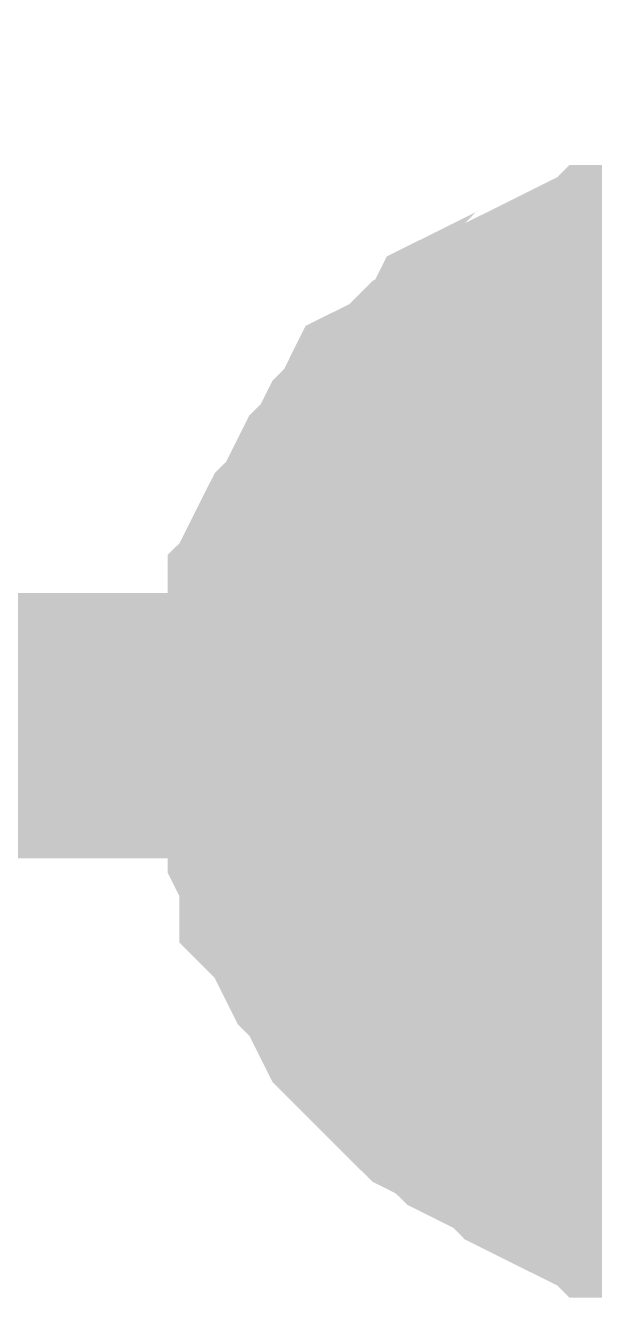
# Model space of a CAD drawing. Header units: inches. Extents: x 0 to 841, y 0 to 594.
# Drawn here: x 221.699 to 222.341, y 564.336 to 565.786 of the extents above; entities that cross this region are included whole.
import ezdxf

# ---------------------------------------------------------------- set-up
doc = ezdxf.new("R2010")
doc.units = ezdxf.units.IN
doc.layers.add('Sheet', color=255, linetype='Continuous')

msp = doc.modelspace()

# ---------------------------------------------------------------- linework, layer by layer
at = {"layer": 'Sheet'}
for points in [[(235.0091, 564.9951, 0.2997, 0.2997, 0), (222.5054, 564.9951, 0.2997, 0.2997, 0), (210.0018, 564.9951, 0.2997, 0.2997, 0), (197.5111, 564.9951, 0.2997, 0.2997, 0), (197.5111, 569.986, 0.2997, 0.2997, 0)], [(221.9959, 564.9951, 0.2997, 0.2997, 0), (221.9959, 565.0212, 0.2997, 0.2997, 0), (221.9959, 565.0473, 0.2997, 0.2997, 0), (221.9959, 565.0735, 0.2997, 0.2997, 0), (222.0089, 565.0996, 0.2997, 0.2997, 0), (222.0089, 565.1257, 0.2997, 0.2997, 0), (222.022, 565.1388, 0.2997, 0.2997, 0), (222.022, 565.1649, 0.2997, 0.2997, 0), (222.0351, 565.1911, 0.2997, 0.2997, 0), (222.0481, 565.2041, 0.2997, 0.2997, 0), (222.0612, 565.2302, 0.2997, 0.2997, 0), (222.0743, 565.2564, 0.2997, 0.2997, 0), (222.0873, 565.2694, 0.2997, 0.2997, 0), (222.1004, 565.2956, 0.2997, 0.2997, 0), (222.1135, 565.3086, 0.2997, 0.2997, 0), (222.1265, 565.3348, 0.2997, 0.2997, 0), (222.1527, 565.3478, 0.2997, 0.2997, 0), (222.1657, 565.3609, 0.2997, 0.2997, 0), (222.1788, 565.374, 0.2997, 0.2997, 0), (222.2049, 565.387, 0.2997, 0.2997, 0), (222.218, 565.4132, 0.2997, 0.2997, 0), (222.2441, 565.4262, 0.2997, 0.2997, 0), (222.2703, 565.4262, 0.2997, 0.2997, 0), (222.2833, 565.4393, 0.2997, 0.2997, 0), (222.3095, 565.4524, 0.2997, 0.2997, 0), (222.3356, 565.4654, 0.2997, 0.2997, 0), (222.3617, 565.4654, 0.2997, 0.2997, 0), (222.3748, 565.4785, 0.2997, 0.2997, 0), (222.4009, 565.4785, 0.2997, 0.2997, 0), (222.427, 565.4916, 0.2997, 0.2997, 0), (222.4532, 565.4916, 0.2997, 0.2997, 0), (222.4793, 565.4916, 0.2997, 0.2997, 0), (222.5054, 565.4916, 0.2997, 0.2997, 0)], [(221.9959, 564.9951, 0.2997, 0.2997, 0), (221.9959, 565.0212, 0.2997, 0.2997, 0), (221.9959, 565.0473, 0.2997, 0.2997, 0), (221.9959, 565.0735, 0.2997, 0.2997, 0), (222.0089, 565.0996, 0.2997, 0.2997, 0), (222.0089, 565.1257, 0.2997, 0.2997, 0), (222.022, 565.1388, 0.2997, 0.2997, 0), (222.022, 565.1649, 0.2997, 0.2997, 0), (222.0351, 565.1911, 0.2997, 0.2997, 0), (222.0481, 565.2041, 0.2997, 0.2997, 0), (222.0612, 565.2302, 0.2997, 0.2997, 0), (222.0743, 565.2564, 0.2997, 0.2997, 0), (222.0873, 565.2694, 0.2997, 0.2997, 0), (222.1004, 565.2956, 0.2997, 0.2997, 0), (222.1135, 565.3086, 0.2997, 0.2997, 0), (222.1265, 565.3348, 0.2997, 0.2997, 0), (222.1527, 565.3478, 0.2997, 0.2997, 0), (222.1657, 565.3609, 0.2997, 0.2997, 0), (222.1788, 565.374, 0.2997, 0.2997, 0), (222.2049, 565.387, 0.2997, 0.2997, 0), (222.218, 565.4132, 0.2997, 0.2997, 0), (222.2441, 565.4262, 0.2997, 0.2997, 0), (222.2703, 565.4262, 0.2997, 0.2997, 0), (222.2833, 565.4393, 0.2997, 0.2997, 0), (222.3095, 565.4524, 0.2997, 0.2997, 0), (222.3356, 565.4654, 0.2997, 0.2997, 0), (222.3617, 565.4654, 0.2997, 0.2997, 0), (222.3748, 565.4785, 0.2997, 0.2997, 0), (222.4009, 565.4785, 0.2997, 0.2997, 0), (222.427, 565.4916, 0.2997, 0.2997, 0), (222.4532, 565.4916, 0.2997, 0.2997, 0), (222.4793, 565.4916, 0.2997, 0.2997, 0), (222.5054, 565.4916, 0.2997, 0.2997, 0)], [(221.9959, 564.9951, 0.2997, 0.2997, 0), (221.9959, 565.0212, 0.2997, 0.2997, 0), (221.9959, 565.0473, 0.2997, 0.2997, 0), (221.9959, 565.0735, 0.2997, 0.2997, 0), (222.0089, 565.0996, 0.2997, 0.2997, 0), (222.0089, 565.1257, 0.2997, 0.2997, 0), (222.022, 565.1388, 0.2997, 0.2997, 0), (222.022, 565.1649, 0.2997, 0.2997, 0), (222.0351, 565.1911, 0.2997, 0.2997, 0), (222.0481, 565.2041, 0.2997, 0.2997, 0), (222.0612, 565.2302, 0.2997, 0.2997, 0), (222.0743, 565.2564, 0.2997, 0.2997, 0), (222.0873, 565.2694, 0.2997, 0.2997, 0), (222.1004, 565.2956, 0.2997, 0.2997, 0), (222.1135, 565.3086, 0.2997, 0.2997, 0), (222.1265, 565.3348, 0.2997, 0.2997, 0), (222.1527, 565.3478, 0.2997, 0.2997, 0), (222.1657, 565.3609, 0.2997, 0.2997, 0), (222.1788, 565.374, 0.2997, 0.2997, 0), (222.2049, 565.387, 0.2997, 0.2997, 0), (222.218, 565.4132, 0.2997, 0.2997, 0), (222.2441, 565.4262, 0.2997, 0.2997, 0), (222.2703, 565.4262, 0.2997, 0.2997, 0), (222.2833, 565.4393, 0.2997, 0.2997, 0), (222.3095, 565.4524, 0.2997, 0.2997, 0), (222.3356, 565.4654, 0.2997, 0.2997, 0), (222.3617, 565.4654, 0.2997, 0.2997, 0), (222.3748, 565.4785, 0.2997, 0.2997, 0), (222.4009, 565.4785, 0.2997, 0.2997, 0), (222.427, 565.4916, 0.2997, 0.2997, 0), (222.4532, 565.4916, 0.2997, 0.2997, 0), (222.4793, 565.4916, 0.2997, 0.2997, 0), (222.5054, 565.4916, 0.2997, 0.2997, 0)], [(221.9959, 564.9951, 0.2997, 0.2997, 0), (221.9959, 565.0212, 0.2997, 0.2997, 0), (221.9959, 565.0473, 0.2997, 0.2997, 0), (221.9959, 565.0735, 0.2997, 0.2997, 0), (222.0089, 565.0996, 0.2997, 0.2997, 0), (222.0089, 565.1257, 0.2997, 0.2997, 0), (222.022, 565.1388, 0.2997, 0.2997, 0), (222.022, 565.1649, 0.2997, 0.2997, 0), (222.0351, 565.1911, 0.2997, 0.2997, 0), (222.0481, 565.2041, 0.2997, 0.2997, 0), (222.0612, 565.2302, 0.2997, 0.2997, 0), (222.0743, 565.2564, 0.2997, 0.2997, 0), (222.0873, 565.2694, 0.2997, 0.2997, 0), (222.1004, 565.2956, 0.2997, 0.2997, 0), (222.1135, 565.3086, 0.2997, 0.2997, 0), (222.1265, 565.3348, 0.2997, 0.2997, 0), (222.1527, 565.3478, 0.2997, 0.2997, 0), (222.1657, 565.3609, 0.2997, 0.2997, 0), (222.1788, 565.374, 0.2997, 0.2997, 0), (222.2049, 565.387, 0.2997, 0.2997, 0), (222.218, 565.4132, 0.2997, 0.2997, 0), (222.2441, 565.4262, 0.2997, 0.2997, 0), (222.2703, 565.4262, 0.2997, 0.2997, 0), (222.2833, 565.4393, 0.2997, 0.2997, 0), (222.3095, 565.4524, 0.2997, 0.2997, 0), (222.3356, 565.4654, 0.2997, 0.2997, 0), (222.3617, 565.4654, 0.2997, 0.2997, 0), (222.3748, 565.4785, 0.2997, 0.2997, 0), (222.4009, 565.4785, 0.2997, 0.2997, 0), (222.427, 565.4916, 0.2997, 0.2997, 0), (222.4532, 565.4916, 0.2997, 0.2997, 0), (222.4793, 565.4916, 0.2997, 0.2997, 0), (222.5054, 565.4916, 0.2997, 0.2997, 0)], [(221.9959, 564.9951, 0.2997, 0.2997, 0), (221.9959, 565.0212, 0.2997, 0.2997, 0), (221.9959, 565.0473, 0.2997, 0.2997, 0), (221.9959, 565.0735, 0.2997, 0.2997, 0), (222.0089, 565.0996, 0.2997, 0.2997, 0), (222.0089, 565.1257, 0.2997, 0.2997, 0), (222.022, 565.1388, 0.2997, 0.2997, 0), (222.022, 565.1649, 0.2997, 0.2997, 0), (222.0351, 565.1911, 0.2997, 0.2997, 0), (222.0481, 565.2041, 0.2997, 0.2997, 0), (222.0612, 565.2302, 0.2997, 0.2997, 0), (222.0743, 565.2564, 0.2997, 0.2997, 0), (222.0873, 565.2694, 0.2997, 0.2997, 0), (222.1004, 565.2956, 0.2997, 0.2997, 0), (222.1135, 565.3086, 0.2997, 0.2997, 0), (222.1265, 565.3348, 0.2997, 0.2997, 0), (222.1527, 565.3478, 0.2997, 0.2997, 0), (222.1657, 565.3609, 0.2997, 0.2997, 0), (222.1788, 565.374, 0.2997, 0.2997, 0), (222.2049, 565.387, 0.2997, 0.2997, 0), (222.218, 565.4132, 0.2997, 0.2997, 0), (222.2441, 565.4262, 0.2997, 0.2997, 0), (222.2703, 565.4262, 0.2997, 0.2997, 0), (222.2833, 565.4393, 0.2997, 0.2997, 0), (222.3095, 565.4524, 0.2997, 0.2997, 0), (222.3356, 565.4654, 0.2997, 0.2997, 0), (222.3617, 565.4654, 0.2997, 0.2997, 0), (222.3748, 565.4785, 0.2997, 0.2997, 0), (222.4009, 565.4785, 0.2997, 0.2997, 0), (222.427, 565.4916, 0.2997, 0.2997, 0), (222.4532, 565.4916, 0.2997, 0.2997, 0), (222.4793, 565.4916, 0.2997, 0.2997, 0), (222.5054, 565.4916, 0.2997, 0.2997, 0)], [(221.9959, 564.9951, 0.0991, 0.0991, 0), (221.9959, 565.0212, 0.0991, 0.0991, 0), (221.9959, 565.0473, 0.0991, 0.0991, 0), (221.9959, 565.0735, 0.0991, 0.0991, 0), (222.0089, 565.0996, 0.0991, 0.0991, 0), (222.0089, 565.1257, 0.0991, 0.0991, 0), (222.022, 565.1388, 0.0991, 0.0991, 0), (222.022, 565.1649, 0.0991, 0.0991, 0), (222.0351, 565.1911, 0.0991, 0.0991, 0), (222.0481, 565.2041, 0.0991, 0.0991, 0), (222.0612, 565.2302, 0.0991, 0.0991, 0), (222.0743, 565.2564, 0.0991, 0.0991, 0), (222.0873, 565.2694, 0.0991, 0.0991, 0), (222.1004, 565.2956, 0.0991, 0.0991, 0), (222.1135, 565.3086, 0.0991, 0.0991, 0), (222.1265, 565.3348, 0.0991, 0.0991, 0), (222.1527, 565.3478, 0.0991, 0.0991, 0), (222.1657, 565.3609, 0.0991, 0.0991, 0), (222.1788, 565.374, 0.0991, 0.0991, 0), (222.2049, 565.387, 0.0991, 0.0991, 0), (222.218, 565.4132, 0.0991, 0.0991, 0), (222.2441, 565.4262, 0.0991, 0.0991, 0), (222.2703, 565.4262, 0.0991, 0.0991, 0), (222.2833, 565.4393, 0.0991, 0.0991, 0), (222.3095, 565.4524, 0.0991, 0.0991, 0), (222.3356, 565.4654, 0.0991, 0.0991, 0), (222.3617, 565.4654, 0.0991, 0.0991, 0), (222.3748, 565.4785, 0.0991, 0.0991, 0), (222.4009, 565.4785, 0.0991, 0.0991, 0)], [(221.9959, 564.9951, 0.0991, 0.0991, 0), (221.9959, 565.0212, 0.0991, 0.0991, 0), (221.9959, 565.0473, 0.0991, 0.0991, 0), (221.9959, 565.0735, 0.0991, 0.0991, 0), (222.0089, 565.0996, 0.0991, 0.0991, 0), (222.0089, 565.1257, 0.0991, 0.0991, 0), (222.022, 565.1388, 0.0991, 0.0991, 0), (222.022, 565.1649, 0.0991, 0.0991, 0), (222.0351, 565.1911, 0.0991, 0.0991, 0), (222.0481, 565.2041, 0.0991, 0.0991, 0), (222.0612, 565.2302, 0.0991, 0.0991, 0), (222.0743, 565.2564, 0.0991, 0.0991, 0), (222.0873, 565.2694, 0.0991, 0.0991, 0), (222.1004, 565.2956, 0.0991, 0.0991, 0), (222.1135, 565.3086, 0.0991, 0.0991, 0), (222.1265, 565.3348, 0.0991, 0.0991, 0), (222.1527, 565.3478, 0.0991, 0.0991, 0), (222.1657, 565.3609, 0.0991, 0.0991, 0), (222.1788, 565.374, 0.0991, 0.0991, 0), (222.2049, 565.387, 0.0991, 0.0991, 0), (222.218, 565.4132, 0.0991, 0.0991, 0), (222.2441, 565.4262, 0.0991, 0.0991, 0), (222.2703, 565.4262, 0.0991, 0.0991, 0), (222.2833, 565.4393, 0.0991, 0.0991, 0), (222.3095, 565.4524, 0.0991, 0.0991, 0), (222.3356, 565.4654, 0.0991, 0.0991, 0), (222.3617, 565.4654, 0.0991, 0.0991, 0), (222.3748, 565.4785, 0.0991, 0.0991, 0), (222.4009, 565.4785, 0.0991, 0.0991, 0)], [(221.9959, 564.9951, 0.0991, 0.0991, 0), (221.9959, 565.0212, 0.0991, 0.0991, 0), (221.9959, 565.0473, 0.0991, 0.0991, 0), (221.9959, 565.0735, 0.0991, 0.0991, 0), (222.0089, 565.0996, 0.0991, 0.0991, 0), (222.0089, 565.1257, 0.0991, 0.0991, 0), (222.022, 565.1388, 0.0991, 0.0991, 0), (222.022, 565.1649, 0.0991, 0.0991, 0), (222.0351, 565.1911, 0.0991, 0.0991, 0), (222.0481, 565.2041, 0.0991, 0.0991, 0), (222.0612, 565.2302, 0.0991, 0.0991, 0), (222.0743, 565.2564, 0.0991, 0.0991, 0), (222.0873, 565.2694, 0.0991, 0.0991, 0), (222.1004, 565.2956, 0.0991, 0.0991, 0), (222.1135, 565.3086, 0.0991, 0.0991, 0), (222.1265, 565.3348, 0.0991, 0.0991, 0), (222.1527, 565.3478, 0.0991, 0.0991, 0), (222.1657, 565.3609, 0.0991, 0.0991, 0), (222.1788, 565.374, 0.0991, 0.0991, 0), (222.2049, 565.387, 0.0991, 0.0991, 0), (222.218, 565.4132, 0.0991, 0.0991, 0), (222.2441, 565.4262, 0.0991, 0.0991, 0), (222.2703, 565.4262, 0.0991, 0.0991, 0), (222.2833, 565.4393, 0.0991, 0.0991, 0), (222.3095, 565.4524, 0.0991, 0.0991, 0), (222.3356, 565.4654, 0.0991, 0.0991, 0), (222.3617, 565.4654, 0.0991, 0.0991, 0), (222.3748, 565.4785, 0.0991, 0.0991, 0), (222.4009, 565.4785, 0.0991, 0.0991, 0)], [(221.9959, 564.9951, 0.0991, 0.0991, 0), (221.9959, 565.0212, 0.0991, 0.0991, 0), (221.9959, 565.0473, 0.0991, 0.0991, 0), (221.9959, 565.0735, 0.0991, 0.0991, 0), (222.0089, 565.0996, 0.0991, 0.0991, 0), (222.0089, 565.1257, 0.0991, 0.0991, 0), (222.022, 565.1388, 0.0991, 0.0991, 0), (222.022, 565.1649, 0.0991, 0.0991, 0), (222.0351, 565.1911, 0.0991, 0.0991, 0), (222.0481, 565.2041, 0.0991, 0.0991, 0), (222.0612, 565.2302, 0.0991, 0.0991, 0), (222.0743, 565.2564, 0.0991, 0.0991, 0), (222.0873, 565.2694, 0.0991, 0.0991, 0), (222.1004, 565.2956, 0.0991, 0.0991, 0), (222.1135, 565.3086, 0.0991, 0.0991, 0), (222.1265, 565.3348, 0.0991, 0.0991, 0), (222.1527, 565.3478, 0.0991, 0.0991, 0), (222.1657, 565.3609, 0.0991, 0.0991, 0), (222.1788, 565.374, 0.0991, 0.0991, 0), (222.2049, 565.387, 0.0991, 0.0991, 0), (222.218, 565.4132, 0.0991, 0.0991, 0), (222.2441, 565.4262, 0.0991, 0.0991, 0), (222.2703, 565.4262, 0.0991, 0.0991, 0), (222.2833, 565.4393, 0.0991, 0.0991, 0), (222.3095, 565.4524, 0.0991, 0.0991, 0), (222.3356, 565.4654, 0.0991, 0.0991, 0), (222.3617, 565.4654, 0.0991, 0.0991, 0), (222.3748, 565.4785, 0.0991, 0.0991, 0), (222.4009, 565.4785, 0.0991, 0.0991, 0)], [(221.9959, 564.9951, 0.0991, 0.0991, 0), (221.9959, 565.0212, 0.0991, 0.0991, 0), (221.9959, 565.0473, 0.0991, 0.0991, 0), (221.9959, 565.0735, 0.0991, 0.0991, 0), (222.0089, 565.0996, 0.0991, 0.0991, 0), (222.0089, 565.1257, 0.0991, 0.0991, 0), (222.022, 565.1388, 0.0991, 0.0991, 0), (222.022, 565.1649, 0.0991, 0.0991, 0), (222.0351, 565.1911, 0.0991, 0.0991, 0), (222.0481, 565.2041, 0.0991, 0.0991, 0), (222.0612, 565.2302, 0.0991, 0.0991, 0), (222.0743, 565.2564, 0.0991, 0.0991, 0), (222.0873, 565.2694, 0.0991, 0.0991, 0), (222.1004, 565.2956, 0.0991, 0.0991, 0), (222.1135, 565.3086, 0.0991, 0.0991, 0), (222.1265, 565.3348, 0.0991, 0.0991, 0), (222.1527, 565.3478, 0.0991, 0.0991, 0), (222.1657, 565.3609, 0.0991, 0.0991, 0), (222.1788, 565.374, 0.0991, 0.0991, 0), (222.2049, 565.387, 0.0991, 0.0991, 0), (222.218, 565.4132, 0.0991, 0.0991, 0), (222.2441, 565.4262, 0.0991, 0.0991, 0), (222.2703, 565.4262, 0.0991, 0.0991, 0), (222.2833, 565.4393, 0.0991, 0.0991, 0), (222.3095, 565.4524, 0.0991, 0.0991, 0), (222.3356, 565.4654, 0.0991, 0.0991, 0), (222.3617, 565.4654, 0.0991, 0.0991, 0), (222.3748, 565.4785, 0.0991, 0.0991, 0), (222.4009, 565.4785, 0.0991, 0.0991, 0)], [(222.5054, 564.4855, 0.2997, 0.2997, 0), (222.4793, 564.4855, 0.2997, 0.2997, 0), (222.4532, 564.4855, 0.2997, 0.2997, 0), (222.427, 564.4855, 0.2997, 0.2997, 0), (222.4009, 564.4986, 0.2997, 0.2997, 0), (222.3748, 564.4986, 0.2997, 0.2997, 0), (222.3617, 564.5117, 0.2997, 0.2997, 0), (222.3356, 564.5117, 0.2997, 0.2997, 0), (222.3095, 564.5247, 0.2997, 0.2997, 0), (222.2833, 564.5378, 0.2997, 0.2997, 0), (222.2703, 564.5509, 0.2997, 0.2997, 0), (222.2441, 564.5639, 0.2997, 0.2997, 0), (222.218, 564.577, 0.2997, 0.2997, 0), (222.2049, 564.59, 0.2997, 0.2997, 0), (222.1788, 564.6031, 0.2997, 0.2997, 0), (222.1657, 564.6162, 0.2997, 0.2997, 0), (222.1527, 564.6292, 0.2997, 0.2997, 0), (222.1265, 564.6554, 0.2997, 0.2997, 0), (222.1135, 564.6684, 0.2997, 0.2997, 0), (222.1004, 564.6815, 0.2997, 0.2997, 0), (222.0873, 564.7076, 0.2997, 0.2997, 0), (222.0743, 564.7338, 0.2997, 0.2997, 0), (222.0612, 564.7468, 0.2997, 0.2997, 0), (222.0481, 564.773, 0.2997, 0.2997, 0), (222.0351, 564.7991, 0.2997, 0.2997, 0), (222.022, 564.8122, 0.2997, 0.2997, 0), (222.022, 564.8383, 0.2997, 0.2997, 0), (222.0089, 564.8644, 0.2997, 0.2997, 0), (222.0089, 564.8906, 0.2997, 0.2997, 0), (221.9959, 564.9167, 0.2997, 0.2997, 0), (221.9959, 564.9428, 0.2997, 0.2997, 0), (221.9959, 564.9689, 0.2997, 0.2997, 0), (221.9959, 564.9951, 0.2997, 0.2997, 0)], [(221.9959, 564.9951, 0.2997, 0.2997, 0), (221.9959, 564.9951, 0.2997, 0.2997, 0)], [(222.5054, 564.4855, 0.2997, 0.2997, 0), (222.4793, 564.4855, 0.2997, 0.2997, 0), (222.4532, 564.4855, 0.2997, 0.2997, 0), (222.427, 564.4855, 0.2997, 0.2997, 0), (222.4009, 564.4986, 0.2997, 0.2997, 0), (222.3748, 564.4986, 0.2997, 0.2997, 0), (222.3617, 564.5117, 0.2997, 0.2997, 0), (222.3356, 564.5117, 0.2997, 0.2997, 0), (222.3095, 564.5247, 0.2997, 0.2997, 0), (222.2833, 564.5378, 0.2997, 0.2997, 0), (222.2703, 564.5509, 0.2997, 0.2997, 0), (222.2441, 564.5639, 0.2997, 0.2997, 0), (222.218, 564.577, 0.2997, 0.2997, 0), (222.2049, 564.59, 0.2997, 0.2997, 0), (222.1788, 564.6031, 0.2997, 0.2997, 0), (222.1657, 564.6162, 0.2997, 0.2997, 0), (222.1527, 564.6292, 0.2997, 0.2997, 0), (222.1265, 564.6554, 0.2997, 0.2997, 0), (222.1135, 564.6684, 0.2997, 0.2997, 0), (222.1004, 564.6815, 0.2997, 0.2997, 0), (222.0873, 564.7076, 0.2997, 0.2997, 0), (222.0743, 564.7338, 0.2997, 0.2997, 0), (222.0612, 564.7468, 0.2997, 0.2997, 0), (222.0481, 564.773, 0.2997, 0.2997, 0), (222.0351, 564.7991, 0.2997, 0.2997, 0), (222.022, 564.8122, 0.2997, 0.2997, 0), (222.022, 564.8383, 0.2997, 0.2997, 0), (222.0089, 564.8644, 0.2997, 0.2997, 0), (222.0089, 564.8906, 0.2997, 0.2997, 0), (221.9959, 564.9167, 0.2997, 0.2997, 0), (221.9959, 564.9428, 0.2997, 0.2997, 0), (221.9959, 564.9689, 0.2997, 0.2997, 0), (221.9959, 564.9951, 0.2997, 0.2997, 0)], [(221.9959, 564.9951, 0.2997, 0.2997, 0), (221.9959, 564.9951, 0.2997, 0.2997, 0)], [(222.5054, 564.4855, 0.2997, 0.2997, 0), (222.4793, 564.4855, 0.2997, 0.2997, 0), (222.4532, 564.4855, 0.2997, 0.2997, 0), (222.427, 564.4855, 0.2997, 0.2997, 0), (222.4009, 564.4986, 0.2997, 0.2997, 0), (222.3748, 564.4986, 0.2997, 0.2997, 0), (222.3617, 564.5117, 0.2997, 0.2997, 0), (222.3356, 564.5117, 0.2997, 0.2997, 0), (222.3095, 564.5247, 0.2997, 0.2997, 0), (222.2833, 564.5378, 0.2997, 0.2997, 0), (222.2703, 564.5509, 0.2997, 0.2997, 0), (222.2441, 564.5639, 0.2997, 0.2997, 0), (222.218, 564.577, 0.2997, 0.2997, 0), (222.2049, 564.59, 0.2997, 0.2997, 0), (222.1788, 564.6031, 0.2997, 0.2997, 0), (222.1657, 564.6162, 0.2997, 0.2997, 0), (222.1527, 564.6292, 0.2997, 0.2997, 0), (222.1265, 564.6554, 0.2997, 0.2997, 0), (222.1135, 564.6684, 0.2997, 0.2997, 0), (222.1004, 564.6815, 0.2997, 0.2997, 0), (222.0873, 564.7076, 0.2997, 0.2997, 0), (222.0743, 564.7338, 0.2997, 0.2997, 0), (222.0612, 564.7468, 0.2997, 0.2997, 0), (222.0481, 564.773, 0.2997, 0.2997, 0), (222.0351, 564.7991, 0.2997, 0.2997, 0), (222.022, 564.8122, 0.2997, 0.2997, 0), (222.022, 564.8383, 0.2997, 0.2997, 0), (222.0089, 564.8644, 0.2997, 0.2997, 0), (222.0089, 564.8906, 0.2997, 0.2997, 0), (221.9959, 564.9167, 0.2997, 0.2997, 0), (221.9959, 564.9428, 0.2997, 0.2997, 0), (221.9959, 564.9689, 0.2997, 0.2997, 0), (221.9959, 564.9951, 0.2997, 0.2997, 0)], [(221.9959, 564.9951, 0.2997, 0.2997, 0), (221.9959, 564.9951, 0.2997, 0.2997, 0)], [(222.5054, 564.4855, 0.2997, 0.2997, 0), (222.4793, 564.4855, 0.2997, 0.2997, 0), (222.4532, 564.4855, 0.2997, 0.2997, 0), (222.427, 564.4855, 0.2997, 0.2997, 0), (222.4009, 564.4986, 0.2997, 0.2997, 0), (222.3748, 564.4986, 0.2997, 0.2997, 0), (222.3617, 564.5117, 0.2997, 0.2997, 0), (222.3356, 564.5117, 0.2997, 0.2997, 0), (222.3095, 564.5247, 0.2997, 0.2997, 0), (222.2833, 564.5378, 0.2997, 0.2997, 0), (222.2703, 564.5509, 0.2997, 0.2997, 0), (222.2441, 564.5639, 0.2997, 0.2997, 0), (222.218, 564.577, 0.2997, 0.2997, 0), (222.2049, 564.59, 0.2997, 0.2997, 0), (222.1788, 564.6031, 0.2997, 0.2997, 0), (222.1657, 564.6162, 0.2997, 0.2997, 0), (222.1527, 564.6292, 0.2997, 0.2997, 0), (222.1265, 564.6554, 0.2997, 0.2997, 0), (222.1135, 564.6684, 0.2997, 0.2997, 0), (222.1004, 564.6815, 0.2997, 0.2997, 0), (222.0873, 564.7076, 0.2997, 0.2997, 0), (222.0743, 564.7338, 0.2997, 0.2997, 0), (222.0612, 564.7468, 0.2997, 0.2997, 0), (222.0481, 564.773, 0.2997, 0.2997, 0), (222.0351, 564.7991, 0.2997, 0.2997, 0), (222.022, 564.8122, 0.2997, 0.2997, 0), (222.022, 564.8383, 0.2997, 0.2997, 0), (222.0089, 564.8644, 0.2997, 0.2997, 0), (222.0089, 564.8906, 0.2997, 0.2997, 0), (221.9959, 564.9167, 0.2997, 0.2997, 0), (221.9959, 564.9428, 0.2997, 0.2997, 0), (221.9959, 564.9689, 0.2997, 0.2997, 0), (221.9959, 564.9951, 0.2997, 0.2997, 0)], [(221.9959, 564.9951, 0.2997, 0.2997, 0), (221.9959, 564.9951, 0.2997, 0.2997, 0)], [(222.5054, 564.4855, 0.2997, 0.2997, 0), (222.4793, 564.4855, 0.2997, 0.2997, 0), (222.4532, 564.4855, 0.2997, 0.2997, 0), (222.427, 564.4855, 0.2997, 0.2997, 0), (222.4009, 564.4986, 0.2997, 0.2997, 0), (222.3748, 564.4986, 0.2997, 0.2997, 0), (222.3617, 564.5117, 0.2997, 0.2997, 0), (222.3356, 564.5117, 0.2997, 0.2997, 0), (222.3095, 564.5247, 0.2997, 0.2997, 0), (222.2833, 564.5378, 0.2997, 0.2997, 0), (222.2703, 564.5509, 0.2997, 0.2997, 0), (222.2441, 564.5639, 0.2997, 0.2997, 0), (222.218, 564.577, 0.2997, 0.2997, 0), (222.2049, 564.59, 0.2997, 0.2997, 0), (222.1788, 564.6031, 0.2997, 0.2997, 0), (222.1657, 564.6162, 0.2997, 0.2997, 0), (222.1527, 564.6292, 0.2997, 0.2997, 0), (222.1265, 564.6554, 0.2997, 0.2997, 0), (222.1135, 564.6684, 0.2997, 0.2997, 0), (222.1004, 564.6815, 0.2997, 0.2997, 0), (222.0873, 564.7076, 0.2997, 0.2997, 0), (222.0743, 564.7338, 0.2997, 0.2997, 0), (222.0612, 564.7468, 0.2997, 0.2997, 0), (222.0481, 564.773, 0.2997, 0.2997, 0), (222.0351, 564.7991, 0.2997, 0.2997, 0), (222.022, 564.8122, 0.2997, 0.2997, 0), (222.022, 564.8383, 0.2997, 0.2997, 0), (222.0089, 564.8644, 0.2997, 0.2997, 0), (222.0089, 564.8906, 0.2997, 0.2997, 0), (221.9959, 564.9167, 0.2997, 0.2997, 0), (221.9959, 564.9428, 0.2997, 0.2997, 0), (221.9959, 564.9689, 0.2997, 0.2997, 0), (221.9959, 564.9951, 0.2997, 0.2997, 0)], [(221.9959, 564.9951, 0.2997, 0.2997, 0), (221.9959, 564.9951, 0.2997, 0.2997, 0)], [(222.4009, 564.4986, 0.0991, 0.0991, 0), (222.3748, 564.4986, 0.0991, 0.0991, 0), (222.3617, 564.5117, 0.0991, 0.0991, 0), (222.3356, 564.5117, 0.0991, 0.0991, 0), (222.3095, 564.5247, 0.0991, 0.0991, 0), (222.2833, 564.5378, 0.0991, 0.0991, 0), (222.2703, 564.5509, 0.0991, 0.0991, 0), (222.2441, 564.5639, 0.0991, 0.0991, 0), (222.218, 564.577, 0.0991, 0.0991, 0), (222.2049, 564.59, 0.0991, 0.0991, 0), (222.1788, 564.6031, 0.0991, 0.0991, 0), (222.1657, 564.6162, 0.0991, 0.0991, 0), (222.1527, 564.6292, 0.0991, 0.0991, 0), (222.1265, 564.6554, 0.0991, 0.0991, 0), (222.1135, 564.6684, 0.0991, 0.0991, 0), (222.1004, 564.6815, 0.0991, 0.0991, 0), (222.0873, 564.7076, 0.0991, 0.0991, 0), (222.0743, 564.7338, 0.0991, 0.0991, 0), (222.0612, 564.7468, 0.0991, 0.0991, 0), (222.0481, 564.773, 0.0991, 0.0991, 0), (222.0351, 564.7991, 0.0991, 0.0991, 0), (222.022, 564.8122, 0.0991, 0.0991, 0), (222.022, 564.8383, 0.0991, 0.0991, 0), (222.0089, 564.8644, 0.0991, 0.0991, 0), (222.0089, 564.8906, 0.0991, 0.0991, 0), (221.9959, 564.9167, 0.0991, 0.0991, 0), (221.9959, 564.9428, 0.0991, 0.0991, 0), (221.9959, 564.9689, 0.0991, 0.0991, 0), (221.9959, 564.9951, 0.0991, 0.0991, 0)], [(221.9959, 564.9951, 0.0991, 0.0991, 0), (221.9959, 564.9951, 0.0991, 0.0991, 0)], [(222.4009, 564.4986, 0.0991, 0.0991, 0), (222.3748, 564.4986, 0.0991, 0.0991, 0), (222.3617, 564.5117, 0.0991, 0.0991, 0), (222.3356, 564.5117, 0.0991, 0.0991, 0), (222.3095, 564.5247, 0.0991, 0.0991, 0), (222.2833, 564.5378, 0.0991, 0.0991, 0), (222.2703, 564.5509, 0.0991, 0.0991, 0), (222.2441, 564.5639, 0.0991, 0.0991, 0), (222.218, 564.577, 0.0991, 0.0991, 0), (222.2049, 564.59, 0.0991, 0.0991, 0), (222.1788, 564.6031, 0.0991, 0.0991, 0), (222.1657, 564.6162, 0.0991, 0.0991, 0), (222.1527, 564.6292, 0.0991, 0.0991, 0), (222.1265, 564.6554, 0.0991, 0.0991, 0), (222.1135, 564.6684, 0.0991, 0.0991, 0), (222.1004, 564.6815, 0.0991, 0.0991, 0), (222.0873, 564.7076, 0.0991, 0.0991, 0), (222.0743, 564.7338, 0.0991, 0.0991, 0), (222.0612, 564.7468, 0.0991, 0.0991, 0), (222.0481, 564.773, 0.0991, 0.0991, 0), (222.0351, 564.7991, 0.0991, 0.0991, 0), (222.022, 564.8122, 0.0991, 0.0991, 0), (222.022, 564.8383, 0.0991, 0.0991, 0), (222.0089, 564.8644, 0.0991, 0.0991, 0), (222.0089, 564.8906, 0.0991, 0.0991, 0), (221.9959, 564.9167, 0.0991, 0.0991, 0), (221.9959, 564.9428, 0.0991, 0.0991, 0), (221.9959, 564.9689, 0.0991, 0.0991, 0), (221.9959, 564.9951, 0.0991, 0.0991, 0)], [(221.9959, 564.9951, 0.0991, 0.0991, 0), (221.9959, 564.9951, 0.0991, 0.0991, 0)], [(222.4009, 564.4986, 0.0991, 0.0991, 0), (222.3748, 564.4986, 0.0991, 0.0991, 0), (222.3617, 564.5117, 0.0991, 0.0991, 0), (222.3356, 564.5117, 0.0991, 0.0991, 0), (222.3095, 564.5247, 0.0991, 0.0991, 0), (222.2833, 564.5378, 0.0991, 0.0991, 0), (222.2703, 564.5509, 0.0991, 0.0991, 0), (222.2441, 564.5639, 0.0991, 0.0991, 0), (222.218, 564.577, 0.0991, 0.0991, 0), (222.2049, 564.59, 0.0991, 0.0991, 0), (222.1788, 564.6031, 0.0991, 0.0991, 0), (222.1657, 564.6162, 0.0991, 0.0991, 0), (222.1527, 564.6292, 0.0991, 0.0991, 0), (222.1265, 564.6554, 0.0991, 0.0991, 0), (222.1135, 564.6684, 0.0991, 0.0991, 0), (222.1004, 564.6815, 0.0991, 0.0991, 0), (222.0873, 564.7076, 0.0991, 0.0991, 0), (222.0743, 564.7338, 0.0991, 0.0991, 0), (222.0612, 564.7468, 0.0991, 0.0991, 0), (222.0481, 564.773, 0.0991, 0.0991, 0), (222.0351, 564.7991, 0.0991, 0.0991, 0), (222.022, 564.8122, 0.0991, 0.0991, 0), (222.022, 564.8383, 0.0991, 0.0991, 0), (222.0089, 564.8644, 0.0991, 0.0991, 0), (222.0089, 564.8906, 0.0991, 0.0991, 0), (221.9959, 564.9167, 0.0991, 0.0991, 0), (221.9959, 564.9428, 0.0991, 0.0991, 0), (221.9959, 564.9689, 0.0991, 0.0991, 0), (221.9959, 564.9951, 0.0991, 0.0991, 0)], [(221.9959, 564.9951, 0.0991, 0.0991, 0), (221.9959, 564.9951, 0.0991, 0.0991, 0)], [(222.4009, 564.4986, 0.0991, 0.0991, 0), (222.3748, 564.4986, 0.0991, 0.0991, 0), (222.3617, 564.5117, 0.0991, 0.0991, 0), (222.3356, 564.5117, 0.0991, 0.0991, 0), (222.3095, 564.5247, 0.0991, 0.0991, 0), (222.2833, 564.5378, 0.0991, 0.0991, 0), (222.2703, 564.5509, 0.0991, 0.0991, 0), (222.2441, 564.5639, 0.0991, 0.0991, 0), (222.218, 564.577, 0.0991, 0.0991, 0), (222.2049, 564.59, 0.0991, 0.0991, 0), (222.1788, 564.6031, 0.0991, 0.0991, 0), (222.1657, 564.6162, 0.0991, 0.0991, 0), (222.1527, 564.6292, 0.0991, 0.0991, 0), (222.1265, 564.6554, 0.0991, 0.0991, 0), (222.1135, 564.6684, 0.0991, 0.0991, 0), (222.1004, 564.6815, 0.0991, 0.0991, 0), (222.0873, 564.7076, 0.0991, 0.0991, 0), (222.0743, 564.7338, 0.0991, 0.0991, 0), (222.0612, 564.7468, 0.0991, 0.0991, 0), (222.0481, 564.773, 0.0991, 0.0991, 0), (222.0351, 564.7991, 0.0991, 0.0991, 0), (222.022, 564.8122, 0.0991, 0.0991, 0), (222.022, 564.8383, 0.0991, 0.0991, 0), (222.0089, 564.8644, 0.0991, 0.0991, 0), (222.0089, 564.8906, 0.0991, 0.0991, 0), (221.9959, 564.9167, 0.0991, 0.0991, 0), (221.9959, 564.9428, 0.0991, 0.0991, 0), (221.9959, 564.9689, 0.0991, 0.0991, 0), (221.9959, 564.9951, 0.0991, 0.0991, 0)], [(221.9959, 564.9951, 0.0991, 0.0991, 0), (221.9959, 564.9951, 0.0991, 0.0991, 0)], [(222.4009, 564.4986, 0.0991, 0.0991, 0), (222.3748, 564.4986, 0.0991, 0.0991, 0), (222.3617, 564.5117, 0.0991, 0.0991, 0), (222.3356, 564.5117, 0.0991, 0.0991, 0), (222.3095, 564.5247, 0.0991, 0.0991, 0), (222.2833, 564.5378, 0.0991, 0.0991, 0), (222.2703, 564.5509, 0.0991, 0.0991, 0), (222.2441, 564.5639, 0.0991, 0.0991, 0), (222.218, 564.577, 0.0991, 0.0991, 0), (222.2049, 564.59, 0.0991, 0.0991, 0), (222.1788, 564.6031, 0.0991, 0.0991, 0), (222.1657, 564.6162, 0.0991, 0.0991, 0), (222.1527, 564.6292, 0.0991, 0.0991, 0), (222.1265, 564.6554, 0.0991, 0.0991, 0), (222.1135, 564.6684, 0.0991, 0.0991, 0), (222.1004, 564.6815, 0.0991, 0.0991, 0), (222.0873, 564.7076, 0.0991, 0.0991, 0), (222.0743, 564.7338, 0.0991, 0.0991, 0), (222.0612, 564.7468, 0.0991, 0.0991, 0), (222.0481, 564.773, 0.0991, 0.0991, 0), (222.0351, 564.7991, 0.0991, 0.0991, 0), (222.022, 564.8122, 0.0991, 0.0991, 0), (222.022, 564.8383, 0.0991, 0.0991, 0), (222.0089, 564.8644, 0.0991, 0.0991, 0), (222.0089, 564.8906, 0.0991, 0.0991, 0), (221.9959, 564.9167, 0.0991, 0.0991, 0), (221.9959, 564.9428, 0.0991, 0.0991, 0), (221.9959, 564.9689, 0.0991, 0.0991, 0), (221.9959, 564.9951, 0.0991, 0.0991, 0)], [(221.9959, 564.9951, 0.0991, 0.0991, 0), (221.9959, 564.9951, 0.0991, 0.0991, 0)]]:
    msp.add_lwpolyline(points, format="xyseb", dxfattribs=at)
msp.add_lwpolyline([(222.246, 565, 0.508, 0.508, 1), (222.754, 565, 0.508, 0.508, 1)], format="xyseb", close=True, dxfattribs=at)

doc.saveas('drawing.dxf')
